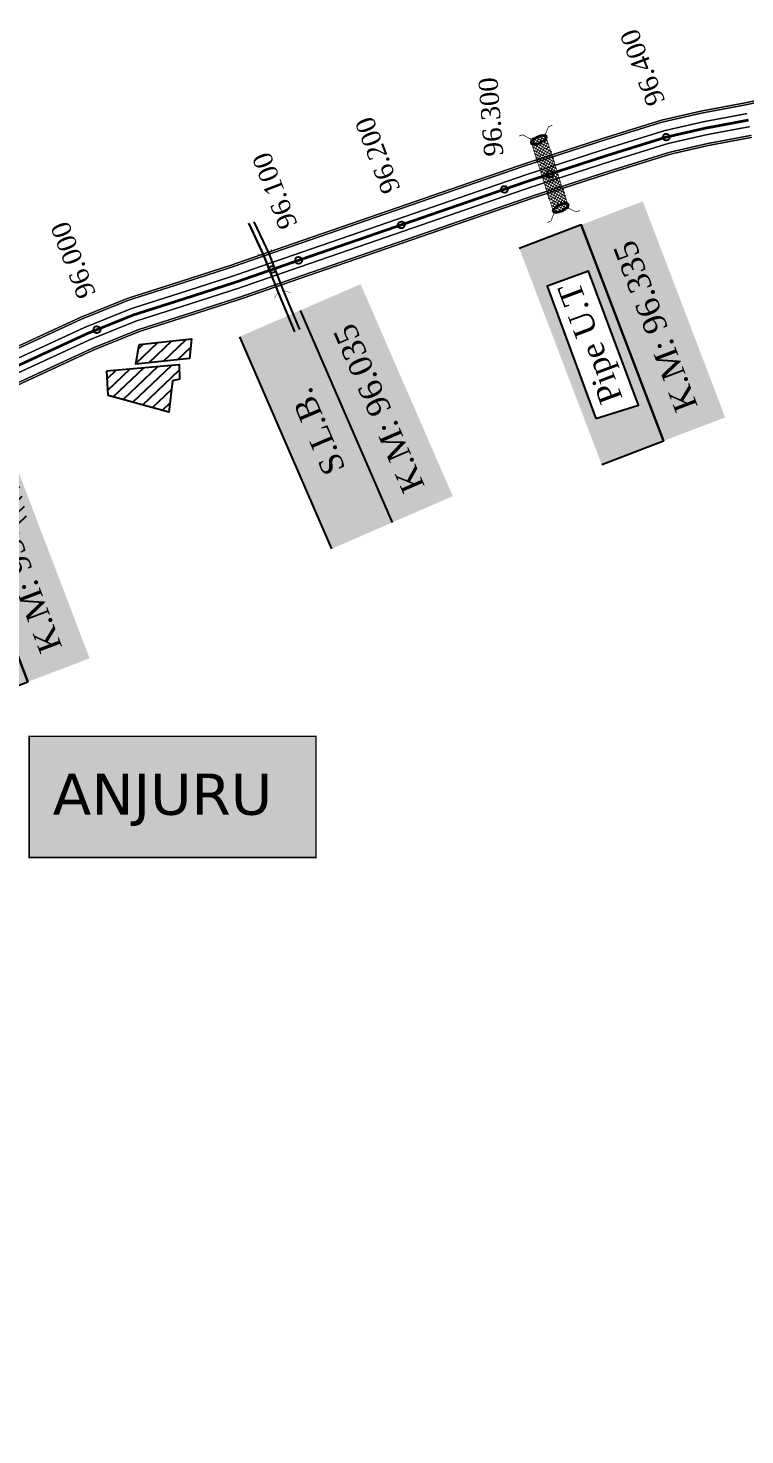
# Model space of a CAD drawing. Header units: inches. Extents: x 360616 to 379062, y 1506291 to 1520405.
# Drawn here: x 368642 to 369164, y 1509321 to 1510345 of the extents above; entities that cross this region are included whole.
import ezdxf

# ---------------------------------------------------------------- set-up
doc = ezdxf.new("R2010")
doc.units = ezdxf.units.IN
doc.header["$MEASUREMENT"] = 0
doc.header["$PDMODE"] = 32
doc.header["$PDSIZE"] = 5
doc.linetypes.add('ACAD_ISO02W100', pattern=[15, 12, -3])
for name, color, linetype in [('bed with', 5, 'Continuous'), ('cahnige', 7, 'Continuous'), ('HOUSE', 30, 'Continuous'), ('laying', 4, 'Continuous'), ('lining', 4, 'Continuous'), ('SLB', 11, 'Continuous'), ('STREAM', 4, 'Continuous'), ('top of bund', 1, 'Continuous'), ('UT', 173, 'ACAD_ISO02W100'), ('V', 6, 'Continuous'), ('ZSTU', 7, 'Continuous'), ('ZTEXT', 7, 'Continuous')]:
    doc.layers.add(name, color=color, linetype=linetype)
doc.layers.add('ROAD', color=1, linetype='Continuous', lineweight=25)
doc.styles.add('5mm', font='TIMES.TTF', dxfattribs={"height": 3})
doc.styles.get("Standard").update_dxf_attribs({"font": 'verdana.TTF'})

# ---------------------------------------------------------------- blocks, each defined once
blk = doc.blocks.new('UUUUU')
at = {"layer": 'ZSTU'}
h = blk.add_hatch(color=252, dxfattribs=at)
h.set_gradient(color1=(167, 88, 159), color2=(127, 67, 121), one_color=1, tint=0.3799999952316284, name='CYLINDER')
h.paths.add_polyline_path([(368642.2938739631, 1509869.180339333), (368687.2596600055, 1509886.323399257), (368627.2589502632, 1510043.703650404), (368582.2931642257, 1510026.56059048)])
h.paths.add_polyline_path([(368673.2809151736, 1509892.164589562), (368620.4129019902, 1510031.275436028), (368596.3707336657, 1510022.138393847), (368649.2387468494, 1509883.027547382)], flags=24)
h = blk.add_hatch(color=135, dxfattribs=at)
h.set_gradient(color1=(141, 177, 78), color2=(107, 135, 59), one_color=1, tint=0.3799999952316284, name='CYLINDER')
h.paths.add_polyline_path([(368592.9577559862, 1509885.484407805), (368624.1505719569, 1509895.2704503), (368587.6806935958, 1509992.777086173), (368557.5528730558, 1509981.879434795)], flags=16)
h.paths.add_polyline_path([(368537.3273781823, 1510009.417530556), (368597.3280879211, 1509852.037279409), (368642.293873963, 1509869.180339334), (368582.2931642263, 1510026.560590479)])
for points in [[(368597.3280879211, 1509852.037279409), (368642.293873963, 1509869.180339334), (368582.2931642263, 1510026.560590479), (368537.3273781823, 1510009.417530556)], [(368582.2931642263, 1510026.560590479), (368642.293873963, 1509869.180339334)], [(368592.9577559862, 1509885.484407805), (368624.1505719569, 1509895.2704503), (368587.6806935958, 1509992.777086173), (368557.5528730558, 1509981.879434795), (368592.9577559862, 1509885.484407805)]]:
    blk.add_lwpolyline(points, dxfattribs=at)
at = {"layer": 'ZSTU', "style": '5mm'}
for s, height, rotation, p in [('K.M: 95.850', 16.84298922994376, 110.808911342436, (368667.4332088369, 1509894.527985383)), ('Pipe U.T', 16.84298922994375, 110.4471874275083, (368612.7736763306, 1509900.296610378))]:
    blk.add_text(s, height=height, rotation=rotation, dxfattribs=at).set_placement(p)
blk = doc.blocks.new('LLLLLLL')
at = {"layer": 'ZSTU'}
h = blk.add_hatch(color=252, dxfattribs=at)
h.set_gradient(color1=(167, 88, 159), color2=(127, 67, 121), one_color=1, tint=0.3799999952316284, name='CYLINDER')
h.paths.add_polyline_path([(368907.6100721764, 1509985.272474197), (368951.7460341323, 1510004.451193659), (368884.6205160058, 1510158.927060502), (368840.4845540546, 1510139.74834104)])
h.paths.add_polyline_path([(368937.5151125951, 1510009.647892944), (368878.349195894, 1510146.199160691), (368854.7493929488, 1510135.97366811), (368913.9153096508, 1509999.422400364)], flags=24)
h = blk.add_hatch(color=135, dxfattribs=at)
h.set_gradient(color1=(141, 177, 78), color2=(107, 135, 59), one_color=1, tint=0.3799999952316284, name='CYLINDER')
h.paths.add_polyline_path([(368863.4741102212, 1509966.093754733), (368907.6100721764, 1509985.272474197), (368840.4845540546, 1510139.74834104), (368796.3485920985, 1510120.569621576)])
h.paths.add_polyline_path([(368879.8500216, 1510022.476603058), (368851.300511223, 1510089.52428724), (368827.5360679209, 1510079.40517233), (368856.0855782984, 1510012.357488149)], flags=24)
for points in [[(368840.4845540553, 1510139.748341039), (368907.6100721761, 1509985.272474198)], [(368796.3485920978, 1510120.569621578), (368863.474110221, 1509966.093754734)]]:
    blk.add_lwpolyline(points, dxfattribs=at)
at = {"layer": 'ZSTU', "style": '5mm'}
for s, height, rotation, p in [('K.M: 96.035', 16.84298922994376, 113.4264674789697, (368931.5655735001, 1510011.741763467)), ('S.L.B.', 16.84298922994375, 113.0647435653429, (368873.856406589, 1510024.603343233))]:
    blk.add_text(s, height=height, rotation=rotation, dxfattribs=at).set_placement(p)
blk = doc.blocks.new('WW')
at = {"layer": 'ZSTU'}
h = blk.add_hatch(color=252, dxfattribs=at)
h.set_gradient(color1=(167, 88, 159), color2=(127, 67, 121), one_color=1, tint=0.3799999952316284, name='CYLINDER')
h.paths.add_polyline_path([(369120.8164616521, 1510064.442270194), (369165.7822476946, 1510081.585330118), (369105.7815379523, 1510238.965581265), (369060.8157519147, 1510221.822521341)])
h.paths.add_polyline_path([(369151.8035028626, 1510087.426520423), (369098.9354896792, 1510226.537366889), (369074.8933213548, 1510217.400324708), (369127.7613345385, 1510078.289478243)], flags=24)
h = blk.add_hatch(color=135, dxfattribs=at)
h.set_gradient(color1=(141, 177, 78), color2=(107, 135, 59), one_color=1, tint=0.3799999952316284, name='CYLINDER')
h.paths.add_polyline_path([(369071.4803436752, 1510080.746338666), (369102.673159646, 1510090.532381161), (369066.2032812848, 1510188.039017034), (369036.0754607448, 1510177.141365656)], flags=16)
h.paths.add_polyline_path([(369015.8499658713, 1510204.679461417), (369075.8506756101, 1510047.29921027), (369120.8164616521, 1510064.442270195), (369060.8157519153, 1510221.82252134)])
for points in [[(369075.8506756101, 1510047.29921027), (369120.8164616521, 1510064.442270195), (369060.8157519153, 1510221.82252134), (369015.8499658713, 1510204.679461417)], [(369060.8157519153, 1510221.82252134), (369120.8164616521, 1510064.442270195)], [(369071.4803436752, 1510080.746338666), (369102.673159646, 1510090.532381161), (369066.2032812848, 1510188.039017034), (369036.0754607448, 1510177.141365656), (369071.4803436752, 1510080.746338666)]]:
    blk.add_lwpolyline(points, dxfattribs=at)
at = {"layer": 'ZSTU', "style": '5mm'}
for s, height, rotation, p in [('K.M: 96.335', 16.84298922994376, 110.808911342436, (369145.9557965259, 1510089.789916244)), ('Pipe U.T', 16.84298922994375, 110.4471874275083, (369091.2962640197, 1510095.558541239))]:
    blk.add_text(s, height=height, rotation=rotation, dxfattribs=at).set_placement(p)
blk = doc.blocks.new('GGF')
at = {"layer": 'STREAM'}
h = blk.add_hatch(dxfattribs=at)
h.set_pattern_fill('DASH', color=256, scale=10, angle=-6.082734917303942, style=0)
h.set_pattern_definition([(353.9172650826961, (-115347.3726237068, 1016.387648081312), (1.375417949938526, 1.110506849590268), [1.25, -1.25])])
h.paths.add_polyline_path([(406186.8358267642, 1485623.894007653), (406186.3350356966, 1485618.16585714), (406185.8342446289, 1485612.437706626), (406242.6024607782, 1485608.895201602), (406242.8636284556, 1485614.639267362), (406243.1247961327, 1485620.383333121)])
at = {"layer": 'laying', "linetype": 'ByBlock', "extrusion": (0, 0, -1)}
for centre in [(406188.8340515448, 1485618.100544371), (406240.8092758137, 1485614.964376942)]:
    blk.add_ellipse(centre, major_axis=(0.4022038884711088, -6.365555352701567), ratio=0.3887167828476952, dxfattribs=at)
at = {"layer": 'laying', "linetype": 'ByBlock'}
for points in [[(406189.2044231551, 1485612.238788546), (406189.1301593552, 1485612.234096231), (406189.0528622998, 1485612.245618227), (406188.8631006061, 1485612.324588027), (406188.7519765225, 1485612.394145026), (406188.5122836892, 1485612.610022701), (406188.3845252309, 1485612.755754402), (406187.9901122551, 1485613.318903608), (406187.7273521348, 1485613.85898441), (406187.2895556467, 1485615.151754198), (406187.1131680161, 1485615.903753204), (406186.8806331598, 1485617.489787864), (406186.8243655579, 1485618.323341603), (406186.8412834518, 1485619.932858505), (406186.9146281564, 1485620.708349793), (406187.1740924141, 1485622.067517512), (406187.3614922329, 1485622.65073727), (406187.7140922088, 1485623.356040432), (406187.8630650354, 1485623.567618286), (406188.1141012118, 1485623.821781273), (406188.2175726035, 1485623.889167762), (406188.3951326545, 1485623.961233407), (406188.4694103668, 1485623.970225642), (406188.6399464445, 1485623.94807565), (406188.7398646418, 1485623.913414563), (406188.9754422541, 1485623.761023998), (406189.1085637353, 1485623.642922326), (406189.3815283708, 1485623.318037364), (406189.5211763898, 1485623.111945711), (406189.9516964495, 1485622.33059618), (406190.2214699374, 1485621.608086816), (406190.6248590543, 1485619.961048005), (406190.7595287117, 1485619.037350996), (406190.8632364098, 1485617.186895084), (406190.8321935693, 1485616.26108243), (406190.6143732872, 1485614.607066808), (406190.4262052957, 1485613.879561222), (406190.055177624, 1485613.01905299), (406189.9016287614, 1485612.765040143), (406189.6325239488, 1485612.445281366), (406189.5169377527, 1485612.35368761), (406189.3392356181, 1485612.260876767), (406189.2716159608, 1485612.243034084), (406189.2044231551, 1485612.238788546)], [(406241.179647424, 1485609.102621116), (406241.1053836241, 1485609.097928802), (406241.0280865688, 1485609.109450798), (406240.838324875, 1485609.188420597), (406240.7272007914, 1485609.257977597), (406240.4875079581, 1485609.473855271), (406240.3597494998, 1485609.619586973), (406239.965336524, 1485610.182736179), (406239.7025764037, 1485610.722816981), (406239.2647799156, 1485612.015586769), (406239.088392285, 1485612.767585774), (406238.8558574287, 1485614.353620435), (406238.7995898268, 1485615.187174174), (406238.8165077207, 1485616.796691076), (406238.8898524253, 1485617.572182364), (406239.149316683, 1485618.931350083), (406239.3367165019, 1485619.514569841), (406239.6893164777, 1485620.219873002), (406239.8382893043, 1485620.431450857), (406240.0893254807, 1485620.685613844), (406240.1927968724, 1485620.753000333), (406240.3703569234, 1485620.825065977), (406240.4446346357, 1485620.834058213), (406240.6151707135, 1485620.811908221), (406240.7150889107, 1485620.777247134), (406240.950666523, 1485620.624856569), (406241.0837880042, 1485620.506754897), (406241.3567526398, 1485620.181869935), (406241.4964006587, 1485619.975778282), (406241.9269207185, 1485619.194428751), (406242.1966942063, 1485618.471919387), (406242.6000833233, 1485616.824880576), (406242.7347529806, 1485615.901183567), (406242.8384606787, 1485614.050727655), (406242.8074178382, 1485613.124915001), (406242.5895975561, 1485611.470899379), (406242.4014295646, 1485610.743393793), (406242.0304018929, 1485609.882885561), (406241.8768530303, 1485609.628872714), (406241.6077482177, 1485609.309113937), (406241.4921620216, 1485609.21752018), (406241.314459887, 1485609.124709338), (406241.2468402297, 1485609.106866655), (406241.179647424, 1485609.102621116)]]:
    blk.add_open_spline(points, degree=3, knots=[0, 0, 0, 0, 0.1890722348827286, 0.1890722348827286, 0.3781444697654573, 0.3781444697654573, 0.567216704648186, 0.567216704648186, 0.9642381621637766, 0.9642381621637766, 1.361259619679367, 1.361259619679367, 1.758281077194958, 1.758281077194958, 2.155302534710549, 2.155302534710549, 2.552323992226139, 2.552323992226139, 2.807761081817867, 2.807761081817867, 3.012439963152372, 3.012439963152372, 3.217118844486876, 3.217118844486876, 3.421797725821381, 3.421797725821381, 3.626476607155885, 3.626476607155885, 3.831155488490389, 3.831155488490389, 4.280922883927905, 4.280922883927905, 4.730690279365422, 4.730690279365422, 5.180457674802938, 5.180457674802938, 5.630225070240454, 5.630225070240454, 5.896844194109022, 5.896844194109022, 6.112115499412711, 6.112115499412711, 6.283185307179586, 6.283185307179586, 6.283185307179586, 6.283185307179586], dxfattribs=at)
at = {"layer": 'UT', "ltscale": 0.2, "const_width": 0.4999999999999999}
for points in [[(406181.0067191261, 1485605.627956516), (406181.2043290924, 1485608.621441158), (406185.8342446289, 1485612.437706626), (406186.3350356966, 1485618.16585714), (406186.8358267643, 1485623.894007653), (406182.485284513, 1485628.02592998), (406182.4731358847, 1485631.025905382)], [(406186.8358267643, 1485623.894007653), (406243.1247961327, 1485620.383333121)], [(406247.6637609265, 1485627.388723734), (406247.5913202798, 1485624.389598469), (406243.1247961327, 1485620.383333121), (406242.8636284556, 1485614.639267362), (406242.6024607783, 1485608.895201602), (406247.1217425518, 1485604.948545771), (406247.2591485833, 1485601.95169416)], [(406185.8342446289, 1485612.437706626), (406242.6024607783, 1485608.895201602)]]:
    blk.add_lwpolyline(points, dxfattribs=at)
blk = doc.blocks.new('FGDFGDFG6YURT')
at = {"layer": 'ROAD', "color": 1, "linetype": 'Continuous', "lineweight": 25}
for points in [[(386103.5284786596, 1482907.418250796, 0), (386134.4943898718, 1482913.048692988, 0), (386162.3338302057, 1482917.432879298, 0), (386187.03831635, 1482923.149040827, 0)], [(386104.2356023123, 1482903.529261708, 0), (386135.1554971575, 1482909.151336877, 0), (386163.0877641085, 1482913.550141626, 0), (386187.9293691025, 1482919.298029924, 0)], [(386104.349895274, 1482907.665549859, 0), (386135.2697901193, 1482913.287625029, 0), (386163.2020570702, 1482917.686429777, 0), (386188.0436620642, 1482923.434318075, 0)]]:
    blk.add_polyline3d(points, dxfattribs=at)
at = {"layer": 'SLB'}
for points, const_width in [([(386134.5918138346, 1482913.396780385), (386148.2388681522, 1482915.445660189), (386161.8187230226, 1482917.900765421)], 0.4999999999999999), ([(386161.9926194173, 1482918.187514973), (386148.4127645467, 1482915.732409741), (386134.9121982792, 1482912.873264684)], 0.4999999999999999), ([(386161.8187230226, 1482917.900765421), (386162.1664906862, 1482917.940232523), (386164.805117545, 1482921.997725382)], 0.2999999999999999), ([(386134.5918138346, 1482913.396780385), (386134.2422434629, 1482913.414116911), (386130.6310287907, 1482916.63665141)], 0.2999999999999999), ([(386134.7979053175, 1482908.736976533), (386134.4514698859, 1482908.687151922), (386131.9350661394, 1482904.552746017)], 0.2999999999999999), ([(386161.8783264555, 1482914.051226821), (386148.298471585, 1482911.59612159), (386134.7979053175, 1482908.736976533)], 0.4999999999999999), ([(386161.8783264555, 1482914.051226821), (386162.2282584353, 1482914.044326869), (386165.9340047213, 1482910.930961412)], 0.2999999999999999)]:
    blk.add_lwpolyline(points, dxfattribs=dict(at, const_width=const_width))

msp = doc.modelspace()

# ---------------------------------------------------------------- hatches: boundary and pattern name
at = {"layer": 'HOUSE'}
h = msp.add_hatch(dxfattribs=at)
h.set_pattern_fill('ANSI31', color=1, scale=50.71375567836819, angle=-1.285697432165468, style=0)
h.set_pattern_definition([(43.71430256783452, (245834.4012757787, 1503081.902492082), (-4.380799140177295, 4.581953977603711), [])])
h.paths.add_polyline_path([(368723.3906540833, 1510115.031532479), (368761.5319629645, 1510119.067349734), (368760.001697995, 1510104.764105044), (368721.0263815406, 1510100.749433997)])
h.paths.add_polyline_path([(368699.7120602754, 1510095.786534093), (368752.5514172843, 1510100.450344647), (368752.6144494566, 1510089.775514254), (368747.5742576195, 1510088.402420732), (368744.9987042028, 1510065.787393413), (368700.7563326579, 1510077.748990368)])
h.paths.add_polyline_path([(368545.3574129982, 1510005.028819756), (368631.0518146531, 1510034.226305905), (368642.2567374418, 1509986.484661927), (368551.3808434505, 1509956.958771861)])
h.paths.add_polyline_path([(368413.2099322091, 1509804.102199769), (368433.0847845562, 1509824.044876843), (368490.656555064, 1509860.040269825), (368549.3266345641, 1509889.002347469), (368560.3709678904, 1509872.984378244), (368521.5822505075, 1509848.532833135), (368431.9216789322, 1509801.234350309), (368412.896808052, 1509794.268241587)])
h.paths.add_polyline_path([(368466.4590889124, 1509788.618541148), (368542.5198911927, 1509833.732005675), (368571.899652525, 1509855.658821962), (368585.9673973804, 1509831.378050923), (368603.8790233657, 1509825.493297871), (368615.4655565013, 1509807.586624722), (368610.0579355277, 1509785.414330077), (368619.1998261758, 1509767.355677278), (368609.431223254, 1509748.415808936), (368491.8770303607, 1509688.33313717)])
h.paths.add_polyline_path([(368424.8189358207, 1509763.337755749), (368453.5573483557, 1509778.930248699), (368471.7459265377, 1509724.732410737), (368441.7274472642, 1509713.329676434)])
h.paths.add_polyline_path([(369046.8788404448, 1508845.921667435), (369073.6893359089, 1508846.299341873), (369072.4127556998, 1508823.772087224), (369036.475207147, 1508825.035765727), (369038.0505164686, 1508845.440540472)])
h.paths.add_polyline_path([(369032.0662696154, 1508811.601429489), (369058.8767650794, 1508811.979103927), (369057.6001848704, 1508789.451849278), (369021.6626363175, 1508790.715527781), (369023.2379456392, 1508811.120302526)])
h.paths.add_polyline_path([(369000.952590649, 1508707.55320322), (369027.763086113, 1508707.930877658), (369026.486505904, 1508685.403623009), (368990.5489573512, 1508686.667301512), (368992.1242666729, 1508707.072076257)])
h.paths.add_polyline_path([(369007.8657194445, 1508638.786215076), (369034.6762149085, 1508639.163889514), (369033.3996346995, 1508616.636634865), (368997.4620861466, 1508617.900313368), (368999.0373954683, 1508638.305088113)])
h.paths.add_polyline_path([(369054.5564636829, 1508622.808000405), (369081.3669591469, 1508623.185674843), (369080.0903789378, 1508600.658420194), (369044.1528303851, 1508601.922098697), (369045.7281397067, 1508622.326873442)])
at = {"layer": 'ZSTU'}
msp.add_hatch(color=2, dxfattribs=at).paths.add_polyline_path([(368643.2273548084, 1509829.525137243), (368852.2408811423, 1509829.525137243), (368852.2408811423, 1509741.225357771), (368643.2273548084, 1509741.225357771)])

# ---------------------------------------------------------------- linework, layer by layer
at = {"layer": 'bed with', "const_width": 1}
for points in [[(367883.9731259763, 1509770.711537144), (367964.4459038026, 1509800.947084894), (368049.8422242409, 1509833.344840511), (368103.9869785368, 1509856.550661757), (368204.0133910082, 1509900.698900649), (368293.7316177357, 1509942.656671363), (368375.273021128, 1509981.434763583), (368462.7517552544, 1510022.725392434), (368545.436255364, 1510062.397453584), (368631.1769476359, 1510103.131762669), (368683.9292659633, 1510127.512709688), (368717.6221799388, 1510141.10031211), (368756.7691914343, 1510153.580089035), (368792.3631681599, 1510165.064947611), (368837.8101173138, 1510180.850917142), (368893.0739993525, 1510199.919980614), (368952.525884575, 1510220.481022154, -0.0001639247234201933), (368952.5288903915, 1510220.482060592), (369005.4135503726, 1510238.73305551), (369063.8031855887, 1510257.661410144), (369105.9510979942, 1510270.755418409), (369134.5352678266, 1510277.28837174), (369166.1781302041, 1510283.213723123)], [(367887.4160740238, 1509761.643062857), (367967.8720961973, 1509791.872315107), (368053.4747757589, 1509824.348359489), (368107.8560214635, 1509847.655538243), (368208.0268089924, 1509891.86749935), (368297.8691822644, 1509933.883328636), (368379.4261788725, 1509972.668836416), (368466.9200447462, 1510013.966607567), (368549.6155446356, 1510053.643946416), (368635.2930523647, 1510094.348237331), (368687.7803340364, 1510118.60669031), (368720.9138200615, 1510131.968687888), (368759.7316085662, 1510144.343510965), (368795.4442318394, 1510155.86665239), (368840.9834826866, 1510171.684682857), (368896.2395854755, 1510190.751062062, 0.0001761465125660925), (368896.2428154249, 1510190.752177845), (368955.6948126876, 1510211.313258133), (369008.4916496283, 1510229.533944491), (369066.7378144106, 1510248.415789855), (369108.4743020058, 1510261.381981592), (369136.509332174, 1510267.789428259), (369168.0672697963, 1510273.698876876)]]:
    msp.add_lwpolyline(points, format="xyb", dxfattribs=at)
at = {"layer": 'HOUSE', "color": 1}
for points in [[(368723.3906540833, 1510115.031532479), (368761.5319629645, 1510119.067349734), (368760.001697995, 1510104.764105044), (368721.0263815406, 1510100.749433997), (368723.3906540833, 1510115.031532479)], [(368699.7120602754, 1510095.786534093), (368752.5514172843, 1510100.450344647), (368752.6144494566, 1510089.775514254), (368747.5742576195, 1510088.402420732), (368744.9987042028, 1510065.787393413), (368700.7563326579, 1510077.748990368), (368699.7120602754, 1510095.786534093)]]:
    msp.add_lwpolyline(points, dxfattribs=at)
at = {"layer": 'laying', "color": 6, "linetype": 'ByBlock'}
for p in [(369107.2127, 1510266.068700001), (368989.3238221201, 1510227.931488665), (368914.3148860626, 1510202.134142454), (368839.3968000002, 1510176.2678), (368692.5708602299, 1510125.768137634)]:
    msp.add_point(p, dxfattribs=at)
at = {"layer": 'laying', "color": 5, "linetype": 'ByBlock'}
for p in [(369022.4722494598, 1510239.164554359), (368820.2510253473, 1510169.617527078)]:
    msp.add_point(p, dxfattribs=at)
at = {"layer": 'lining', "const_width": 1}
for points in [[(367881.6837429962, 1509776.741605098), (367962.167662468, 1509806.981339031), (368047.4267647264, 1509839.327036655), (368101.4142644258, 1509862.465460383), (368201.3446749258, 1509906.571327287), (368290.9803506006, 1509948.490492042), (368372.5113853082, 1509987.263653297), (368459.9800576026, 1510028.549532887), (368542.6572434257, 1510068.218084638), (368628.4399501617, 1510108.972354259), (368681.3685042034, 1510133.434753502), (368715.4334089295, 1510147.172371516), (368754.7993367435, 1510159.721937339), (368790.3144196309, 1510171.181339794), (368835.6999929165, 1510186.945990456), (368890.9679737494, 1510206.016468236), (368950.4177114836, 1510226.576767081, -0.0001639247181613134), (368950.424714726, 1510226.579186535), (369003.3667730325, 1510244.849990157), (369061.8518086915, 1510263.809271057), (369104.2732973885, 1510276.988270726), (369133.2226167915, 1510283.604679518), (369164.9219497536, 1510289.540605421), (369198.0942426869, 1510296.502965952)], [(367889.7054570038, 1509755.612994903), (367970.150337532, 1509785.83806097), (368055.8902352734, 1509818.366163345), (368110.4287355746, 1509841.740739617), (368210.6955250748, 1509885.995072712), (368300.6204493995, 1509928.049507957), (368382.1878146924, 1509966.839946702), (368469.691742398, 1510008.142467115), (368552.3945565739, 1510047.823315362), (368638.030049839, 1510088.507645741), (368690.3410957963, 1510112.684646496), (368723.1025910708, 1510125.896628483), (368761.701463257, 1510138.201662661), (368797.4929803685, 1510149.750260207), (368843.093607084, 1510165.589609543), (368898.3434630673, 1510184.653833259, 0.0001761465100185506), (368898.3509885163, 1510184.656432918), (368957.8009872924, 1510205.216822042), (369010.5384269684, 1510223.417009844), (369068.6891913078, 1510242.267928942), (369110.1521026116, 1510255.149129276), (369137.8219832091, 1510261.47312048), (369169.3234502468, 1510267.371994579)]]:
    msp.add_lwpolyline(points, format="xyb", dxfattribs=at)
at = {"layer": 'top of bund', "const_width": 1}
for points in [[(367881.1513283497, 1509778.143946483), (367961.6378389018, 1509808.384653947), (368046.8650299556, 1509840.71824506), (368100.8159588185, 1509863.840994947), (368200.7240432788, 1509907.9370079), (368290.3405210343, 1509949.847194525), (368371.86914442, 1509988.619209044), (368459.3354767534, 1510029.903984155), (368542.0109615795, 1510069.571719767), (368627.8034391211, 1510110.330631373), (368680.7729782127, 1510134.811972994), (368714.9243924156, 1510148.584478354), (368754.3412310014, 1510161.150274154), (368789.8379664845, 1510172.603756581), (368835.2092663124, 1510188.363449366), (368890.4782003533, 1510207.434256055), (368949.9274386716, 1510227.99438218, -0.0001639247203732928), (368949.9353715481, 1510227.997122802), (369002.8907783023, 1510246.272533098), (369061.3980001108, 1510265.239006153), (369103.8831112011, 1510278.437771264), (369132.917349109, 1510285.073588304), (369164.6298147651, 1510291.011973397), (369197.8066996807, 1510297.975297716)], [(367890.2378716504, 1509754.210653518), (367970.6801610981, 1509784.434746055), (368056.4519700442, 1509816.974954939), (368111.0270411818, 1509840.365205053), (368211.3161567218, 1509884.629392099), (368301.2602789658, 1509926.692805474), (368382.8300555806, 1509965.484390955), (368470.3363232472, 1510006.788015847), (368553.04083842, 1510046.469680233), (368638.6665608796, 1510087.149368627), (368690.936621787, 1510111.307427004), (368723.6116075847, 1510124.484521644), (368762.1595689991, 1510136.773325846), (368797.9694335148, 1510148.32784342), (368843.584333688, 1510164.172150633), (368898.8327369258, 1510183.235873072, 0.0001761465110049169), (368898.8412613283, 1510183.238817819), (368958.29079534, 1510203.799046207), (369011.0144216986, 1510221.994466903), (369069.1429998885, 1510240.838193846), (369110.542288799, 1510253.699628737), (369138.1272508916, 1510260.004211694), (369169.6155852352, 1510265.900626602)]]:
    msp.add_lwpolyline(points, format="xyb", dxfattribs=at)
at = {"layer": 'V', "color": 6}
msp.add_lwpolyline([(367885.6946, 1509766.177300001, 2, 2, 0), (367966.159, 1509796.409700001, 2, 2, 0), (368051.6584999999, 1509828.8466, 2, 2, 0), (368105.9215000002, 1509852.1031, 2, 2, 0), (368206.0201000003, 1509896.283199999, 2, 2, 0), (368295.8004000001, 1509938.27, 2, 2, 0), (368377.3496000003, 1509977.0518, 2, 2, 0), (368464.8359000003, 1510018.346000001, 2, 2, 0), (368547.5258999998, 1510058.0207, 2, 2, 0), (368633.2350000003, 1510098.74, 2, 2, 0), (368685.8547999999, 1510123.059699999, 2, 2, 0), (368719.2680000002, 1510136.534499999, 2, 2, 0), (368758.2504000003, 1510148.9618, 2, 2, 0), (368793.9036999997, 1510160.4658, 2, 2, 0), (368839.3968000002, 1510176.2678, 2, 2, 0), (368894.6575999996, 1510195.3358, 2, 2, 0), (368954.1111000003, 1510215.897399999, 2, 2, 0), (369006.9526000004, 1510234.1335, 2, 2, 0), (369065.2704999996, 1510253.0386, 2, 2, 0), (369107.2127, 1510266.068700001, 2, 2, 0), (369135.5223000003, 1510272.538899999, 2, 2, 0), (369167.1227000002, 1510278.4563, 2, 2, 0)], format="xyseb", dxfattribs=at)
at = {"layer": 'ZTEXT', "color": 1, "const_width": 1}
msp.add_lwpolyline([(368643.2273548084, 1509829.525137243), (368852.2408811423, 1509829.525137243), (368852.2408811423, 1509741.225357771), (368643.2273548084, 1509741.225357771)], close=True, dxfattribs=at)

# ---------------------------------------------------------------- block references
at = {"layer": 'laying', "color": 6, "linetype": 'ByBlock', "rotation": 291.2412952738196}
msp.add_blockref('GGF', (-1162835.866895397, 1350623.456242539), dxfattribs=at)
at = {"layer": 'laying', "color": 1, "linetype": 'ByBlock', "rotation": 102.3151255835016}
msp.add_blockref('FGDFGDFG6YURT', (1899972.82640684, 1449192.093772961), dxfattribs=at)
at = {"layer": 'ZSTU', "color": 6}
for name, p in [('WW', (-15.6439499820699, -19.74567378335632)), ('LLLLLLL', (0, 0)), ('UUUUU', (0, 0))]:
    msp.add_blockref(name, p, dxfattribs=at)

# ---------------------------------------------------------------- texts
at = {"layer": 'cahnige', "char_height": 13.87570660934271, "width": 8058.679100390015, "attachment_point": 1, "style": '5mm'}
for s, insert, rotation in [('96.400', (369093.6616705805, 1510287.337162623), 110.92015435855004), ('96.300', (368974.7464592028, 1510251.553881286), 94.4476212261019), ('96.200', (368900.7638566431, 1510223.402605076), 110.92015435855004), ('96.100', (368825.8457705807, 1510197.536262622), 110.92015435855004), ('96.000', (368679.0198308104, 1510147.036600256), 110.92015435855004)]:
    msp.add_mtext(s, dxfattribs=dict(at, insert=insert, rotation=rotation))
at = {"layer": 'ZTEXT', "color": 1, "ltscale": 2}
msp.add_text('ANJURU', height=30, dxfattribs=at).set_placement((368660.3413178956, 1509772.369967198))

doc.saveas('drawing.dxf')
